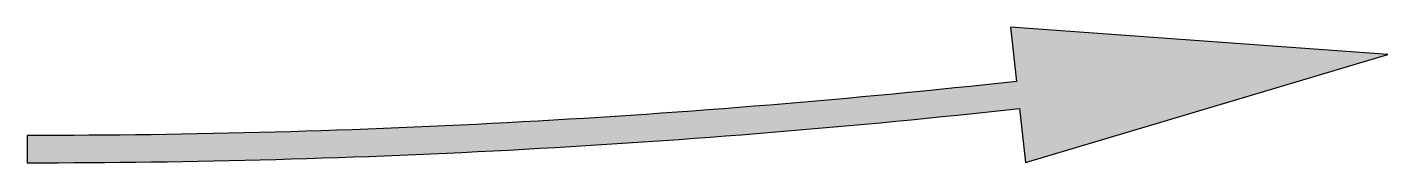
# Model space of a CAD drawing. Header units: metres. Extents: x 0 to 7.5, y -0.08 to 0.67.
import ezdxf

# ---------------------------------------------------------------- set-up
doc = ezdxf.new("R2010")
doc.units = ezdxf.units.M
doc.header["$LTSCALE"] = 0.2

msp = doc.modelspace()

# ---------------------------------------------------------------- hatches: boundary and pattern name
at = {"true_color": 0xfaf528}
h = msp.add_hatch(color=2, dxfattribs=at)
h.dxf.hatch_style = 1
h.paths.add_polyline_path([(7.496, 0.5218), (5.4173, 0.6711), (5.45, 0.3729, -0.027311), (0, 0.075), (0, -0.075, 0.027311), (5.4663, 0.2238), (5.4991, -0.0744)])

# ---------------------------------------------------------------- linework, layer by layer
at = {"color": 2, "true_color": 0xfaf528, "flags": 128}
msp.add_lwpolyline([(7.496, 0.5218), (5.4173, 0.6711), (5.45, 0.3729, -0.027311), (0, 0.075), (0, -0.075, 0.027311), (5.4663, 0.2238), (5.4991, -0.0744)], format="xyb", close=True, dxfattribs=at)

doc.saveas('drawing.dxf')
